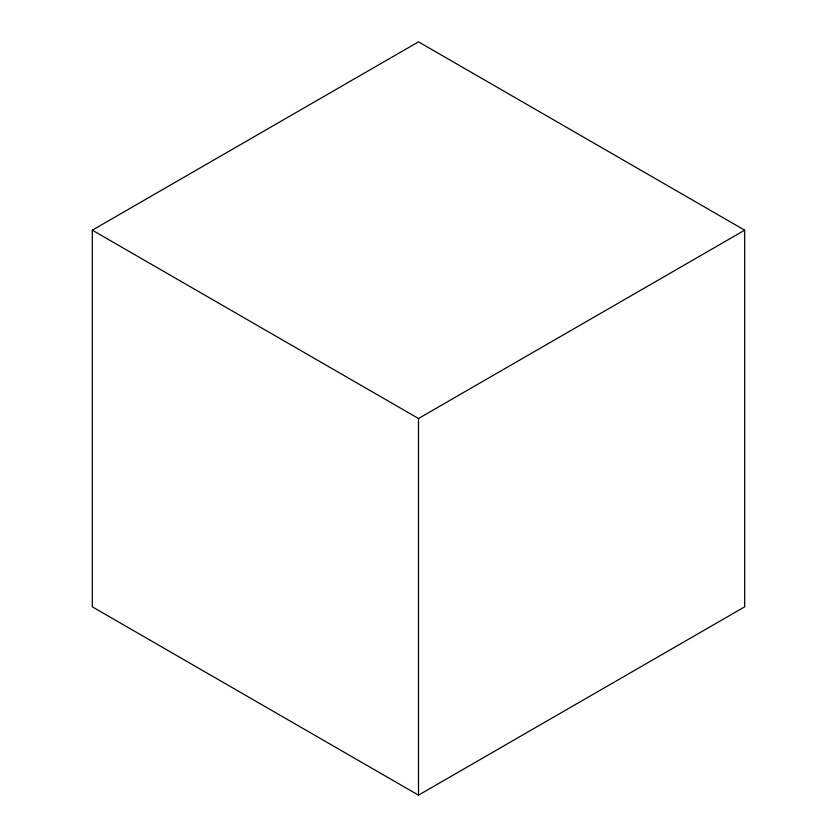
<?xml version="1.0" encoding="UTF-8"?>
<svg xmlns="http://www.w3.org/2000/svg" width="837" height="837" viewBox="0 0 837 837"><rect width="100%" height="100%" fill="white"/><g stroke="black" fill="none" stroke-linecap="round" stroke-linejoin="round"><path stroke-width="1.26" d="M92.311 230.175L418.5 41.85L744.689 230.175L744.689 606.825L418.5 795.15L92.311 606.825L92.311 230.175L418.5 418.5L744.689 230.175M418.5 418.5L418.5 795.15"/></g></svg>
